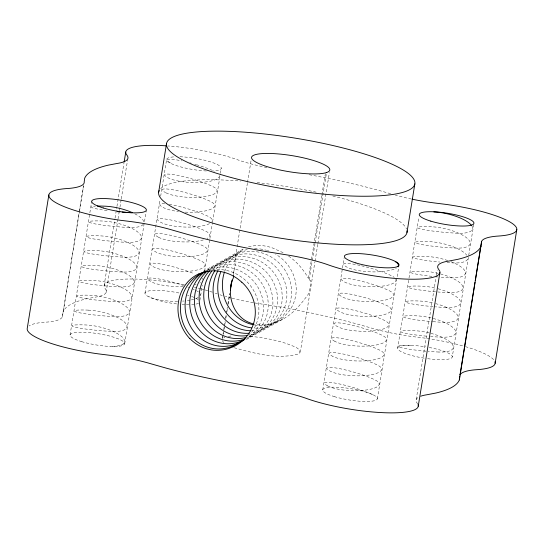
<?xml version="1.0" encoding="UTF-8"?>
<svg xmlns="http://www.w3.org/2000/svg" width="544" height="544" viewBox="0 0 544 544"><rect width="100%" height="100%" fill="white"/><g stroke="black" fill="none" stroke-linecap="round" stroke-linejoin="round"><path stroke-width="0.41" stroke-dasharray="2.72 2.04" d="M234.26 347.766C254.51 353.416 278.698 359.992 299.316 353.688C302.396 347.854 290.911 345.739 287.212 343.794C274.577 339.599 261.372 337.273 248.125 336.117M233.464 274.706L234.403 268.178L235.579 264.166L235.028 264.112L234.675 262.324L236.96 247.663M83.45 185.803L62.56 315.459A62.893 12.968 9.2 0 1 47.688 322.028L45.268 322.191A66.667 13.75 9.2 0 0 29.002 326.006M62.39 316.805L79.438 211.562M79.574 210.725L83.633 185.667M70.067 334.948L91.718 201.3M104.101 285.688L114.927 218.865M115.063 218.028L116.824 207.176M116.953 206.339L123.991 162.901M106.134 292.38L117.905 219.708M118.041 218.872L119.258 211.358M119.394 210.521L119.802 208.019M119.938 207.182L121.156 199.662M121.292 198.825L127.65 159.569M124.705 343.754L146.22 210.943M144.976 293.141L160.126 199.587M160.67 196.248L166.62 159.494M199.886 300.274L202.32 285.24M204.619 271.041L209.76 239.299M209.896 238.462L212.466 222.598M212.602 221.762L220.313 174.148M220.449 173.312L221.258 168.3M222.21 338.735L223.598 330.704M223.734 329.868L224.101 327.073M224.237 326.237L225.046 321.239M225.631 318.152L227.338 307.068M227.936 303.919L229.5 293.74M237.096 246.826L247.391 183.26M247.527 182.424L251.049 160.677M223.108 335.267L222.564 338.613L224.883 337.232M223.244 334.431L223.509 332.758M224.053 329.419L224.733 325.237M224.862 324.401L225.27 321.892M225.814 318.546L226.352 315.207M226.896 311.862L227.576 307.68M228.113 304.334L229.874 293.468M246.391 339.497L282.744 319.206C293.651 313.562 301.315 303.715 308.414 294.059L308.965 292.42A40.249 38.114 60.8 0 0 310.597 282.69L310.624 280.432L309.924 280.398L308.373 278.412L321.81 195.48M321.946 194.643L325.339 173.706M309.176 279.704L312.154 261.283M312.29 260.447L315.003 243.705M315.139 242.869L326.264 174.236M300.281 352.294L314.901 262.004M315.037 261.168L317.744 244.446M317.88 243.61L329.392 172.55M322.742 389.919L342.36 268.804M342.489 267.968L344.114 257.944M377.38 398.725L398.888 265.914M424.157 358.17A27.669 5.705 9.2 0 1 397.644 348.112L408.877 278.786M409.013 277.95L418.887 216.974M416.214 399.486L436.24 275.862M436.376 275.026L437.186 270.014M427.584 358.673A27.669 5.705 9.2 0 0 452.282 356.918L473.797 224.108M233.587 273.054L234.403 268.178M234.79 261.045C235.6 256.19 238.741 251.913 242.876 249.322M203.354 271.334L243.698 248.826M282.744 319.206C275.645 323.068 267.546 325.38 259.427 324.87A28.37 23.011 -8.4 0 1 254.592 324.19M248.492 246.758L255.85 245.453L262.534 245.67A28.376 14.668 21.1 0 1 271.939 247.724L283.642 252.926M228.262 336.369L231.968 335.906M390.633 193.739L377.706 190.067A201.253 41.5 9.2 0 0 309.223 174.733M215.261 293.182L217.192 293.869M288.612 256.068C296.854 261.827 303.627 269.566 308.373 278.412M223.924 342.679L222.204 340.632M417.69 404.09L416.554 402.281A62.893 12.968 9.2 0 1 418.003 397.508M184.566 284.954A66.667 13.75 9.2 0 0 104.285 287.171L105.801 289.585A62.893 12.968 9.2 0 1 95.397 297.126L86.51 298.819A201.253 41.5 9.2 0 0 63.022 311.93M194.337 287.11A66.667 13.75 9.2 0 1 196.717 287.694M198.281 288.089A66.667 13.75 9.2 0 1 200.593 288.687M201.355 288.891A66.667 13.75 9.2 0 1 204.34 289.721M205.176 289.959A66.667 13.75 9.2 0 1 213.812 292.679M254.925 302.967A62.893 12.968 9.2 0 0 259.801 303.736L276.814 306.469A201.253 41.5 9.2 0 1 356.062 323.714L370.607 327.842A62.893 12.968 9.2 0 0 413.896 336.75L424.184 338.021A66.667 13.75 9.2 0 1 463.746 346.161M253.3 302.695A62.893 12.968 9.2 0 1 232.172 298.255M231.431 298.064A62.893 12.968 9.2 0 1 225.325 296.412M222.231 295.501A62.893 12.968 9.2 0 1 219.994 294.8M465.412 346.637A66.667 13.75 9.2 0 1 494.074 360.189M198.553 303.212A27.669 5.705 9.2 0 1 195.847 304.123M193.922 304.429A27.669 5.705 9.2 0 1 191.651 304.62M189.081 304.701A27.669 5.705 9.2 0 1 186.245 304.674M184.742 304.613A27.669 5.705 9.2 0 1 181.594 304.416M176.616 303.919A27.669 5.705 9.2 0 1 145.017 292.964A27.669 5.705 9.2 0 1 179.874 293.168M187.619 295.134A27.669 5.705 9.2 0 1 189.013 295.562M191.59 296.439A27.669 5.705 9.2 0 1 193.861 297.337M195.799 298.234A27.669 5.705 9.2 0 1 197.996 299.56M429.196 347.466A27.669 5.705 9.2 0 1 452.282 356.918M397.644 348.112A27.669 5.705 9.2 0 1 425.775 346.868M160.677 188.578A125.78 25.935 9.2 0 1 240.564 181.05M257.149 182.614A125.78 25.935 9.2 0 1 317.383 192.42M332.785 195.983A125.78 25.935 9.2 0 1 406.565 229.126M411.352 199.016A62.893 12.968 9.2 0 1 395.372 195.106M266.907 167.559A62.893 12.968 9.2 0 1 239.482 160.446L236.905 159.535A66.667 13.75 9.2 0 0 167.987 145.962M179.989 156.767A27.669 5.705 9.2 0 1 215.506 163.69A27.669 5.705 9.2 0 1 213.302 170.972M206.394 170.972A27.669 5.705 9.2 0 1 171.856 163.88A27.669 5.705 9.2 0 1 174.583 156.822M206.258 270.769A39.692 37.502 42.3 0 1 260.508 281.472A39.692 37.502 42.3 0 1 252.722 334.9A39.692 37.264 78.4 0 1 246.541 338.32M212.35 269.919A39.692 37.502 42.3 0 1 253.232 289.796A39.692 37.502 42.3 0 1 250.39 333.785M249.873 334.383A39.692 37.502 42.3 0 1 248.805 335.539M254.572 325.02A39.692 37.264 78.4 0 0 280.697 319.28A39.692 37.502 42.3 0 0 275.645 254.238M224.652 271.483A39.692 37.264 78.4 0 1 238.904 252.552M207.815 269.933A39.692 37.502 42.3 0 1 257.897 287.198A39.692 37.502 42.3 0 1 248.064 337.498A39.692 37.264 78.4 0 1 246.745 338.368M247.282 249.533A39.692 37.502 42.3 0 0 234.24 255.156A39.692 37.264 78.4 0 0 221.87 269.572M254.476 248.69A39.692 37.502 42.3 0 1 259.345 248.887M260.154 248.982A39.692 37.502 42.3 0 1 266.567 250.315M267.349 250.56A39.692 37.502 42.3 0 1 268.913 251.09M276.039 321.885A39.692 37.502 42.3 0 0 283.818 268.464A39.692 37.502 42.3 0 0 229.575 257.761A39.692 37.264 78.4 0 0 218.348 270.021M207.196 271.102A39.692 37.264 78.4 0 1 210.922 268.172A39.692 37.502 42.3 0 1 265.173 278.875A39.692 37.502 42.3 0 1 257.387 332.296A39.692 37.264 78.4 0 1 249.016 336.573M251.498 330.752A39.692 37.264 78.4 0 0 271.374 324.489A39.692 37.502 42.3 0 0 279.16 271.068A39.692 37.502 42.3 0 0 224.91 260.365A39.692 37.264 78.4 0 0 215.404 269.892M210.14 270.157A39.692 37.264 78.4 0 1 215.587 265.567A39.692 37.502 42.3 0 1 269.831 276.27A39.692 37.502 42.3 0 1 262.052 329.691A39.692 37.264 78.4 0 1 249.166 335.226M213.187 269.321A39.692 37.264 78.4 0 1 220.252 262.963A39.692 37.502 42.3 0 1 274.496 273.666A39.692 37.502 42.3 0 1 266.716 327.087A39.692 37.264 78.4 0 1 251.518 333.023M276.039 321.885A39.692 37.264 78.4 0 1 253.81 328.08M471.974 226.154A27.356 8.826 13.5 0 1 458.17 233.24A27.356 2.346 5.1 0 1 421.117 229.058A27.356 2.346 5.1 0 1 431.446 226.766A27.356 8.826 13.5 0 1 467.296 238.388A27.356 8.826 13.5 0 1 455.763 248.084A27.356 2.346 5.1 0 1 418.717 243.902A27.356 2.346 5.1 0 1 429.046 241.618A27.356 8.826 13.5 0 1 466.745 255.211M440.47 273.924A27.356 8.826 13.5 0 1 462.672 286.164A27.356 8.826 13.5 0 1 448.548 292.631A27.356 2.346 5.1 0 1 437.757 291.972M438.26 273.36A27.356 8.826 13.5 0 0 424.232 271.327A27.356 2.346 5.1 0 0 410.788 272.564A27.356 2.346 5.1 0 0 432.793 276.44M450.806 261.637A27.356 8.826 13.5 0 1 465.419 272.802A27.356 8.826 13.5 0 1 450.956 277.78A27.356 2.346 5.1 0 1 441.293 277.216M447.732 260.535A27.356 8.826 13.5 0 0 426.639 256.476A27.356 2.346 5.1 0 0 413.664 257.951A27.356 2.346 5.1 0 0 439.729 262.031M447.046 262.602A27.356 2.346 5.1 0 0 453.356 262.942A27.356 8.826 13.5 0 0 467.806 257.679M437.893 276.93A27.356 2.346 5.1 0 1 436.186 276.774M435.486 291.781A27.356 2.346 5.1 0 1 408.925 287.674A27.356 2.346 5.1 0 1 421.831 286.164A27.356 8.826 13.5 0 1 436.41 288.347M438.07 288.769A27.356 8.826 13.5 0 1 460.265 301.016A27.356 8.826 13.5 0 1 446.141 307.482M430.855 333.316A27.356 8.826 13.5 0 1 453.05 345.562A27.356 8.826 13.5 0 1 438.926 352.022M429.196 332.894A27.356 8.826 13.5 0 0 414.61 330.718A27.356 2.346 5.1 0 0 401.71 332.221A27.356 2.346 5.1 0 0 428.271 336.328M433.255 318.464A27.356 8.826 13.5 0 1 455.457 330.711A27.356 8.826 13.5 0 1 441.334 337.178A27.356 2.346 5.1 0 1 430.542 336.518M431.045 317.907A27.356 8.826 13.5 0 0 417.017 315.867A27.356 2.346 5.1 0 0 404.348 317.465A27.356 2.346 5.1 0 0 432.385 321.626M432.949 321.667A27.356 2.346 5.1 0 0 443.734 322.34A27.356 8.826 13.5 0 0 457.858 315.867A27.356 8.826 13.5 0 0 435.662 303.62M446.141 307.489A27.356 2.346 5.1 0 1 435.356 306.823M433.078 306.626A27.356 2.346 5.1 0 1 406.524 302.525A27.356 2.346 5.1 0 1 419.424 301.009A27.356 8.826 13.5 0 1 434.003 303.192M438.926 352.036A27.356 2.346 5.1 0 1 428.142 351.37M425.864 351.172A27.356 2.346 5.1 0 1 399.31 347.072A27.356 2.346 5.1 0 1 412.209 345.556M360.019 265.452A27.356 3.686 16.2 0 0 346.99 267.158A27.356 7.487 2 0 0 370.784 271.85A27.356 7.487 2 0 0 394.876 268.818M361.57 265.812A27.356 3.686 16.2 0 1 392.816 276.468A27.356 7.487 2 0 1 394.223 277.372M396.372 268.015A27.356 7.487 2 0 1 395.672 268.423M395.835 279.242A27.356 7.487 2 0 1 376.822 286.627A27.356 7.487 2 0 1 344.59 282.003A27.356 3.686 16.2 0 1 354.64 279.664A27.356 3.686 16.2 0 1 390.408 291.312A27.356 7.487 2 0 1 379.148 301.084A27.356 7.487 2 0 1 342.183 296.847A27.356 3.686 16.2 0 1 352.233 294.515A27.356 3.686 16.2 0 1 388.001 306.163A27.356 7.487 2 0 1 376.747 315.935A27.356 7.487 2 0 1 339.776 311.698A27.356 3.686 16.2 0 1 349.833 309.359A27.356 3.686 16.2 0 1 385.601 321.014A27.356 7.487 2 0 1 374.34 330.779A27.356 7.487 2 0 1 337.375 326.543A27.356 3.686 16.2 0 1 347.426 324.21A27.356 3.686 16.2 0 1 383.194 335.859A27.356 7.487 2 0 1 371.933 345.63A27.356 7.487 2 0 1 334.968 341.394M327.753 385.941A27.356 7.487 2 0 0 364.718 390.177A27.356 7.487 2 0 0 375.979 380.412A27.356 3.686 16.2 0 0 340.211 368.757A27.356 3.686 16.2 0 0 330.154 371.103A27.356 7.487 2 0 0 367.125 375.326A27.356 7.487 2 0 0 378.379 365.568A27.356 3.686 16.2 0 0 342.618 353.906A27.356 3.686 16.2 0 0 332.561 356.252M334.968 341.401A27.356 3.686 16.2 0 1 345.018 339.055A27.356 3.686 16.2 0 1 380.786 350.71A27.356 7.487 2 0 1 369.532 360.482A27.356 7.487 2 0 1 332.561 356.245M327.753 385.948A27.356 3.686 16.2 0 1 337.804 383.602A27.356 3.686 16.2 0 1 373.572 395.257M143.222 224.359A27.356 8.826 13.5 0 1 129.39 227.494M134.776 213.806A27.356 8.826 13.5 0 1 143.834 222.238M107.127 210.548A27.356 2.346 5.1 0 1 95.329 206.122M129.39 227.501A27.356 2.346 5.1 0 1 92.337 223.312A27.356 2.346 5.1 0 1 102.666 221.027A27.356 8.826 13.5 0 1 138.516 232.642A27.356 8.826 13.5 0 1 126.983 242.345A27.356 2.346 5.1 0 1 89.937 238.163A27.356 2.346 5.1 0 1 100.266 235.872A27.356 8.826 13.5 0 1 136.109 247.486A27.356 8.826 13.5 0 1 124.576 257.19A27.356 2.346 5.1 0 1 87.53 253.008A27.356 2.346 5.1 0 1 97.859 250.723A27.356 8.826 13.5 0 1 133.708 262.337A27.356 8.826 13.5 0 1 122.176 272.041M122.176 272.048A27.356 2.346 5.1 0 1 85.122 267.859A27.356 2.346 5.1 0 1 95.452 265.574A27.356 8.826 13.5 0 1 131.301 277.188A27.356 8.826 13.5 0 1 119.768 286.885A27.356 2.346 5.1 0 1 82.722 282.703A27.356 2.346 5.1 0 1 93.051 280.418A27.356 8.826 13.5 0 1 128.894 292.033A27.356 8.826 13.5 0 1 117.361 301.736A27.356 2.346 5.1 0 1 80.315 297.554A27.356 2.346 5.1 0 1 90.644 295.27A27.356 8.826 13.5 0 1 126.494 306.884A27.356 8.826 13.5 0 1 114.961 316.588A27.356 2.346 5.1 0 1 77.908 312.406A27.356 2.346 5.1 0 1 88.237 310.114M88.237 310.128A27.356 8.826 13.5 0 1 124.086 321.735A27.356 8.826 13.5 0 1 112.554 331.432A27.356 2.346 5.1 0 1 75.507 327.25A27.356 2.346 5.1 0 1 85.836 324.965A27.356 8.826 13.5 0 1 121.679 336.58A27.356 8.826 13.5 0 1 110.146 346.283M219.409 175.515A27.356 7.487 2 0 1 199.437 182.464A27.356 7.487 2 0 1 168.028 177.8A27.356 3.686 16.2 0 1 178.078 175.46A27.356 3.686 16.2 0 1 213.846 187.109A27.356 7.487 2 0 1 202.586 196.88A27.356 7.487 2 0 1 165.621 192.644M170.428 162.955A27.356 3.686 16.2 0 1 181.948 160.915M189.822 162.819A27.356 3.686 16.2 0 1 191.468 163.261M194.766 164.193A27.356 3.686 16.2 0 1 195.86 164.519M196.411 164.682A27.356 3.686 16.2 0 1 214.452 171.346M164.737 203.844A27.356 3.686 16.2 0 0 163.214 207.502A27.356 7.487 2 0 0 178.548 211.534M169.204 204.408A27.356 3.686 16.2 0 1 209.032 216.811A27.356 7.487 2 0 1 211.97 221.456M185.259 212.119A27.356 7.487 2 0 0 210.188 209.535A27.356 7.487 2 0 0 211.439 201.967A27.356 3.686 16.2 0 0 175.671 190.312A27.356 3.686 16.2 0 0 165.621 192.658M209.488 223.618A27.356 7.487 2 0 1 185.456 227.066A27.356 7.487 2 0 1 160.813 222.34A27.356 3.686 16.2 0 1 170.864 220.007A27.356 3.686 16.2 0 1 206.632 231.656A27.356 7.487 2 0 1 207.08 238.462M203.347 239.918A27.356 7.487 2 0 1 158.406 237.191M158.406 237.198A27.356 3.686 16.2 0 1 168.456 234.852A27.356 3.686 16.2 0 1 204.224 246.507A27.356 7.487 2 0 1 192.97 256.278A27.356 7.487 2 0 1 155.999 252.042A27.356 3.686 16.2 0 1 166.056 249.703A27.356 3.686 16.2 0 1 201.817 261.351A27.356 7.487 2 0 1 190.563 271.123A27.356 7.487 2 0 1 153.598 266.886A27.356 3.686 16.2 0 1 160.235 263.908A27.356 3.686 16.2 0 1 194.317 273.809M183.559 285.525A27.356 3.686 16.2 0 0 154.265 278.242A27.356 3.686 16.2 0 0 151.191 281.744A27.356 7.487 2 0 0 183.41 286.368M187.979 287.103A27.356 3.686 16.2 0 1 189.353 287.626M193.086 289.163A27.356 3.686 16.2 0 1 194.188 289.66M196.153 290.605A27.356 3.686 16.2 0 1 197.01 291.054A27.356 7.487 2 0 1 198.424 291.958M200.566 282.601A27.356 7.487 2 0 1 199.866 283.009M196.132 284.464A27.356 7.487 2 0 1 194.976 284.777M201.844 278.038A27.356 7.487 2 0 1 202.579 279.453M200.172 294.304A27.356 7.487 2 0 1 199.947 295.698M198.166 297.452A27.356 7.487 2 0 1 195.772 298.622M193.725 299.309A27.356 7.487 2 0 1 191.345 299.914M190.046 300.179A27.356 7.487 2 0 1 187.245 300.635M184.212 300.982A27.356 7.487 2 0 1 182.628 301.111M177.67 301.328A27.356 7.487 2 0 1 148.784 296.582M81.593 341.618A27.669 5.705 9.2 0 0 124.603 344.1A27.669 5.705 9.2 0 0 85.966 332.33A27.669 5.705 9.2 0 0 81.593 341.618M334.268 396.59A27.669 5.705 9.2 0 0 377.271 399.072A27.669 5.705 9.2 0 0 338.64 387.308A27.669 5.705 9.2 0 0 334.268 396.59"/><path stroke-width="0.82" d="M233.403 275.529L233.376 277.787C225.903 293.597 232.784 316.418 250.022 322.823A28.37 23.011 -8.4 0 0 253.81 324.006M420.757 396.195A62.893 12.968 9.2 0 1 426.958 394.747L435.839 393.047A201.253 41.5 9.2 0 0 459.333 379.936L459.789 376.407M459.333 379.936L481.44 242.76A62.893 12.968 9.2 0 1 496.312 236.198L498.732 236.028A66.667 13.75 9.2 0 0 510.415 222.265A66.667 13.75 9.2 0 0 445.828 204.374L435.54 203.102A62.893 12.968 9.2 0 1 412.141 199.186M48.844 194.963L27.2 328.61A66.667 13.75 9.2 0 0 98.172 353.845L108.46 355.123A62.893 12.968 9.2 0 1 151.749 364.024L166.294 368.152A201.253 41.5 9.2 0 0 245.534 385.397L262.555 388.13A62.893 12.968 9.2 0 1 304.518 397.773L307.095 398.684A66.667 13.75 9.2 0 0 380.766 412.563A66.667 13.75 9.2 0 0 418.071 404.695M124.127 162.064L125.752 152.041M158.671 192.086L166.546 143.487M230.377 288.85L231.458 282.152M230.418 290.122L232.043 280.092M406.973 232.485L414.841 183.886A125.78 25.935 9.2 0 0 232.587 131.478A125.78 25.935 9.2 0 0 224.652 175.698A125.78 25.935 9.2 0 0 414.841 183.886M418.248 406.178L439.899 272.53M474.98 282.343L459.966 375.061A62.893 12.968 9.2 0 1 474.66 369.845L477.081 369.675A66.667 13.75 9.2 0 0 494.972 361.774M475.252 280.677L481.61 241.414M495.156 363.256L516.8 229.609M233.036 346.827L228.426 348.616A40.344 38.672 54.1 0 1 211.426 349.914L206.652 348.84A40.344 37.631 66.2 0 1 191.74 340.408L189.944 338.674M198.805 273.992L203.15 272.354A40.344 37.631 66.2 0 1 219.647 271.334L222.02 271.81A40.351 38.672 54.1 0 1 239.843 280.554L241.747 282.227M407.014 230.846A125.78 25.935 9.2 0 1 278.242 237.823A125.78 25.935 9.2 0 1 159.208 190.522M480.978 246.289A201.253 41.5 9.2 0 1 457.49 259.4L448.603 261.1A62.893 12.968 9.2 0 0 438.199 268.634L439.715 271.048A66.667 13.75 9.2 0 1 402.41 278.922A66.667 13.75 9.2 0 1 328.739 265.037L326.162 264.126A62.893 12.968 9.2 0 0 284.199 254.483L267.186 251.75A201.253 41.5 9.2 0 1 187.938 234.512L173.393 230.377A62.893 12.968 9.2 0 0 130.104 221.476L119.816 220.204A66.667 13.75 9.2 0 1 55.23 202.307A66.667 13.75 9.2 0 1 66.919 188.55L69.34 188.38A62.893 12.968 9.2 0 0 84.211 181.812L84.667 178.282A201.253 41.5 9.2 0 1 108.154 165.172L117.042 163.479A62.893 12.968 9.2 0 0 127.446 155.938L125.929 153.53A66.667 13.75 9.2 0 1 166.389 145.846M241.794 282.173A40.127 39.08 34.6 0 1 233.084 346.922M189.897 338.728A40.127 35.979 73.9 0 1 198.764 273.89M242.746 340.544A39.692 37.264 78.4 0 1 191.264 327.746A39.692 37.264 78.4 0 1 201.6 273.374A39.692 37.502 42.3 0 1 203.585 272.095M238.734 342.706A39.692 37.264 78.4 0 1 186.823 330.698A39.692 37.264 78.4 0 1 196.935 275.978A39.692 37.502 42.3 0 1 206.89 271.157M249.179 333.268A39.692 37.264 78.4 0 1 213.547 312.943A39.692 37.264 78.4 0 1 214.948 270.565M251.464 327.855A39.692 37.264 78.4 0 1 220.857 271.796M244.351 339.17A39.692 37.264 78.4 0 1 199.553 320.749A39.692 37.264 78.4 0 1 207.196 271.102M244.011 339.918A39.692 37.264 78.4 0 1 195.507 324.435A39.692 37.264 78.4 0 1 204.354 272.177M246.854 335.628A39.692 37.264 78.4 0 1 208.882 315.547A39.692 37.264 78.4 0 1 211.677 271.191M250.716 330.745A39.692 37.264 78.4 0 1 218.205 310.345A39.692 37.264 78.4 0 1 217.954 270.728M253.028 324.714A39.692 37.264 78.4 0 1 224.386 272.258M246.024 337.477A39.692 37.264 78.4 0 1 204.218 318.152A39.692 37.264 78.4 0 1 209.59 270.728M245.303 338.701A39.692 37.502 42.3 0 1 243.399 340.102M433.854 211.929A27.356 8.826 13.5 0 1 471.56 225.515M395.216 261.63A27.356 7.487 2 0 1 397.861 266.716M132.124 212.541A27.356 8.826 13.5 0 0 105.074 206.19A27.356 2.346 5.1 0 0 97.308 206.054M131.791 212.656A27.356 2.346 5.1 0 1 122.135 212.078M119.87 211.895A27.356 2.346 5.1 0 1 117.592 211.691M326.536 172.557L325.475 172.863A39.617 8.167 9.2 0 1 258.23 163.282A39.617 8.167 9.2 0 1 287.184 154.911A39.617 8.167 9.2 0 1 326.536 172.557M103.238 207.971A27.669 5.705 9.2 0 0 146.248 210.453A27.669 5.705 9.2 0 0 107.617 198.682A27.669 5.705 9.2 0 0 103.238 207.971M355.912 262.942A27.669 5.705 9.2 0 0 398.922 265.424A27.669 5.705 9.2 0 0 360.284 253.66A27.669 5.705 9.2 0 0 355.912 262.942M430.814 221.143A27.669 5.705 9.2 0 0 473.824 223.618A27.669 5.705 9.2 0 0 435.193 211.854A27.669 5.705 9.2 0 0 430.814 221.143"/></g></svg>
